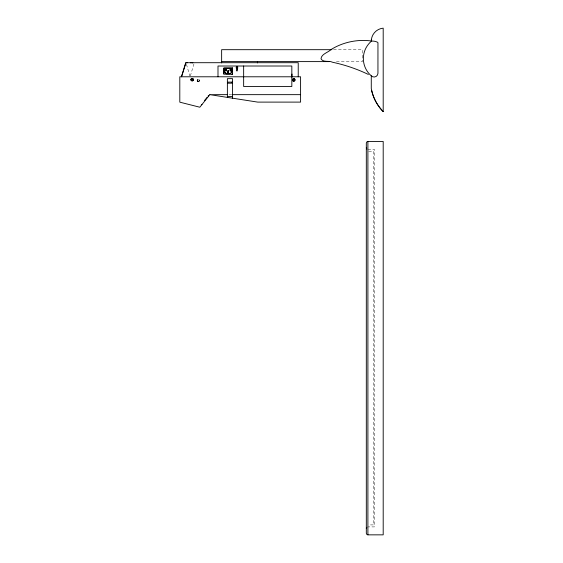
<?xml version="1.0" encoding="UTF-8"?>
<svg xmlns="http://www.w3.org/2000/svg" width="563" height="563" viewBox="0 0 563 563"><rect width="100%" height="100%" fill="white"/><g stroke="black" fill="none" stroke-linecap="round" stroke-linejoin="round"><path stroke-width="0.42" stroke-dasharray="2.81 2.11" d="M190.35 75.956L194.298 62.704M333.57 49.685L362.431 49.685L362.431 61.592L335.323 61.606M229.035 94.654L231.653 94.654M367.899 149.42L374.458 149.42L374.458 526.905L367.899 526.905M368.695 151.405L373.663 151.405L373.663 524.913L368.695 524.913M186.466 64.365L189.858 75.956M198.591 79.538L197.522 80.192L198.092 81.135L199.147 80.537L198.591 79.538M197.726 81.452A1.253 1.253 0 0 0 199.598 80.368A1.253 1.253 0 0 0 197.726 79.284A1.253 1.253 0 0 0 197.726 81.452M197.81 81.304A1.084 1.084 0 0 0 199.436 80.368A1.084 1.084 0 0 0 197.81 79.425A1.084 1.084 0 0 0 197.81 81.304M197.697 81.086A0.971 0.971 0 0 0 199.295 80.572A0.971 0.971 0 0 0 198.049 79.446A0.971 0.971 0 0 0 197.697 81.086"/><path stroke-width="0.84" d="M232.456 74.027A1.773 1.773 0 0 1 231.731 74.161L224.595 74.168A1.71 1.703 0 0 1 223.814 74.006L223.807 68.595M223.807 73.999L223.821 67.891A2.576 2.576 0 0 1 224.595 67.792L231.724 67.785A2.576 2.576 0 0 1 232.505 67.891L232.512 68.595M367.899 534.85L367.906 141.468L383.199 141.468L383.199 534.85L367.899 534.85L366.78 534.386L366.316 533.26L366.316 143.058L366.78 141.939L367.906 141.468M237.544 68.214C237.297 69.833 235.58 67.891 236.425 66.941L237.649 66.941M371.327 40.43L371.636 41A22.773 22.773 0 0 0 371.277 75.829L371.277 88.49L371.7 90.615A43.78 43.78 0 0 0 383.199 111.601L383.199 28.15A13.118 13.118 0 0 0 371.39 39.509L371.334 40.592L371.39 39.501M230.232 70.825L230.795 69.418L230.288 69.418L230.33 70.593L230.858 70.825L230.211 70.825L230.211 69.235L230.858 69.235L230.858 70.825M291.831 76.786L292.021 74.049M366.316 528.495L366.78 527.369M185.727 62.704L181.49 76.786L185.98 62.704L298.228 62.704L298.228 76.786M225.545 70.825L225.545 69.256L226.171 69.235L226.171 70.825L225.524 70.825L225.524 69.235L226.171 69.256L226.171 70.825M228.557 70.854L228.557 72.444L227.909 72.444L227.931 70.875L228.543 70.917L228.479 72.296L227.994 72.296L227.945 70.917M228.557 72.444L228.557 70.875L227.909 70.854L227.931 72.444M230.703 70.509L230.858 69.256L230.232 69.256L230.358 70.509M204.587 100.481L207.198 97.202M209.837 94.654L199.823 107.216L179.801 102.17L179.801 76.786L300.593 76.786L300.593 102.107L257.706 102.107L209.837 94.654L227.382 94.654M230.274 68.376A1.647 1.541 0 0 1 231.843 70.03L231.886 71.508A0.746 0.746 0 0 1 231.667 72.036L230.415 73.296A0.739 0.69 0 0 1 229.866 73.521L226.481 73.514A0.753 0.753 0 0 1 225.925 73.267L224.553 71.839L224.475 70.03A1.647 1.541 0 0 1 226.08 68.376M192.813 62.704L192.37 62.753M232.456 74.027L232.505 67.891M190.428 62.711L190.815 62.711M192.335 62.711L192.574 62.704M186.325 62.711L186.881 62.711M187.289 62.704L187.479 62.711M192.659 62.711L190.688 62.704M331.825 49.685L221.639 49.685L221.639 62.929M221.639 61.606L329.2 61.606M236.425 68.158C238.944 67.391 236.727 69.798 236.509 68.214M225.636 70.593L226.052 70.593L226.101 69.418L225.594 69.418L225.636 70.593L226.009 70.509M226.087 73.837L230.232 73.837M232.526 94.654L300.593 94.654M227.382 96.484L232.526 96.484M370.609 40.902C356.963 39.185 342.768 42.274 331.072 49.516C328.215 52.493 321.241 54.02 321.016 58.798C322.937 62.789 329.32 60.332 332.642 62.275C344.999 64.886 357.041 68.996 368.413 74.478M371.693 41.043L373.579 41.134A12.287 12.287 0 0 1 377.442 42.204A0.901 0.901 0 0 1 377.956 43.119L377.949 73.317A3.878 3.878 0 0 1 371.277 75.829M226.242 73.479L224.693 72.036A0.739 0.739 0 0 1 224.475 71.508A0.823 0.767 0 0 0 224.686 72.036M366.78 148.956L366.316 147.83M257.397 61.606L257.397 62.929M243.652 66.012L243.652 86.505L291.831 86.505L291.831 66.012L217.994 66.012L217.994 76.786M232.526 98.187L232.526 78.644L227.382 78.644L227.382 97.385M383.199 111.594A43.78 43.78 0 0 1 371.7 90.608M231.886 70.037A1.583 1.583 0 0 0 230.274 68.412L226.087 68.419A1.59 1.583 0 0 0 224.475 70.03M232.505 74.006A1.71 1.703 0 0 1 231.731 74.154M231.886 71.508A0.823 0.767 0 0 1 231.667 72.036M237.227 67.588L236.706 68.039L237.136 67.504L236.727 67.067L237.29 67.511C237.389 66.012 237.48 69.101 237.227 67.588M237.692 66.898L236.383 66.898L236.383 68.214L237.692 68.214L237.692 66.898M237.192 69.502L236.72 69.502L236.72 70.938L237.192 70.938L237.192 69.502M192.419 78.855L191.364 79.51L191.92 80.453L192.989 79.855L192.419 78.855M294.041 79.102L292.978 79.756L293.534 80.692L294.604 80.101L294.041 79.102M232.047 82.121L227.98 82.121L227.98 83.19L232.047 83.19L232.047 82.121M208.613 96.189L208.247 95.893L208.613 96.189M201.821 104.711L201.455 104.415L201.821 104.711M191.279 80.565A1.253 1.253 0 0 0 193.369 80.002A1.253 1.253 0 0 0 191.835 78.468A1.253 1.253 0 0 0 191.279 80.565M292.894 80.812A1.253 1.253 0 0 0 294.984 80.249A1.253 1.253 0 0 0 293.457 78.714A1.253 1.253 0 0 0 292.894 80.812M191.617 80.622A1.084 1.084 0 0 0 193.243 79.679A1.084 1.084 0 0 0 191.617 78.743A1.084 1.084 0 0 0 191.617 80.622M191.638 80.495A0.971 0.971 0 0 0 193.13 79.728A0.971 0.971 0 0 0 191.723 78.82A0.971 0.971 0 0 0 191.638 80.495M293.239 80.861A1.084 1.084 0 0 0 294.864 79.925A1.084 1.084 0 0 0 293.239 78.989A1.084 1.084 0 0 0 293.239 80.861M293.253 80.741A0.971 0.971 0 0 0 294.745 79.974A0.971 0.971 0 0 0 293.337 79.059A0.971 0.971 0 0 0 293.253 80.741"/></g></svg>
